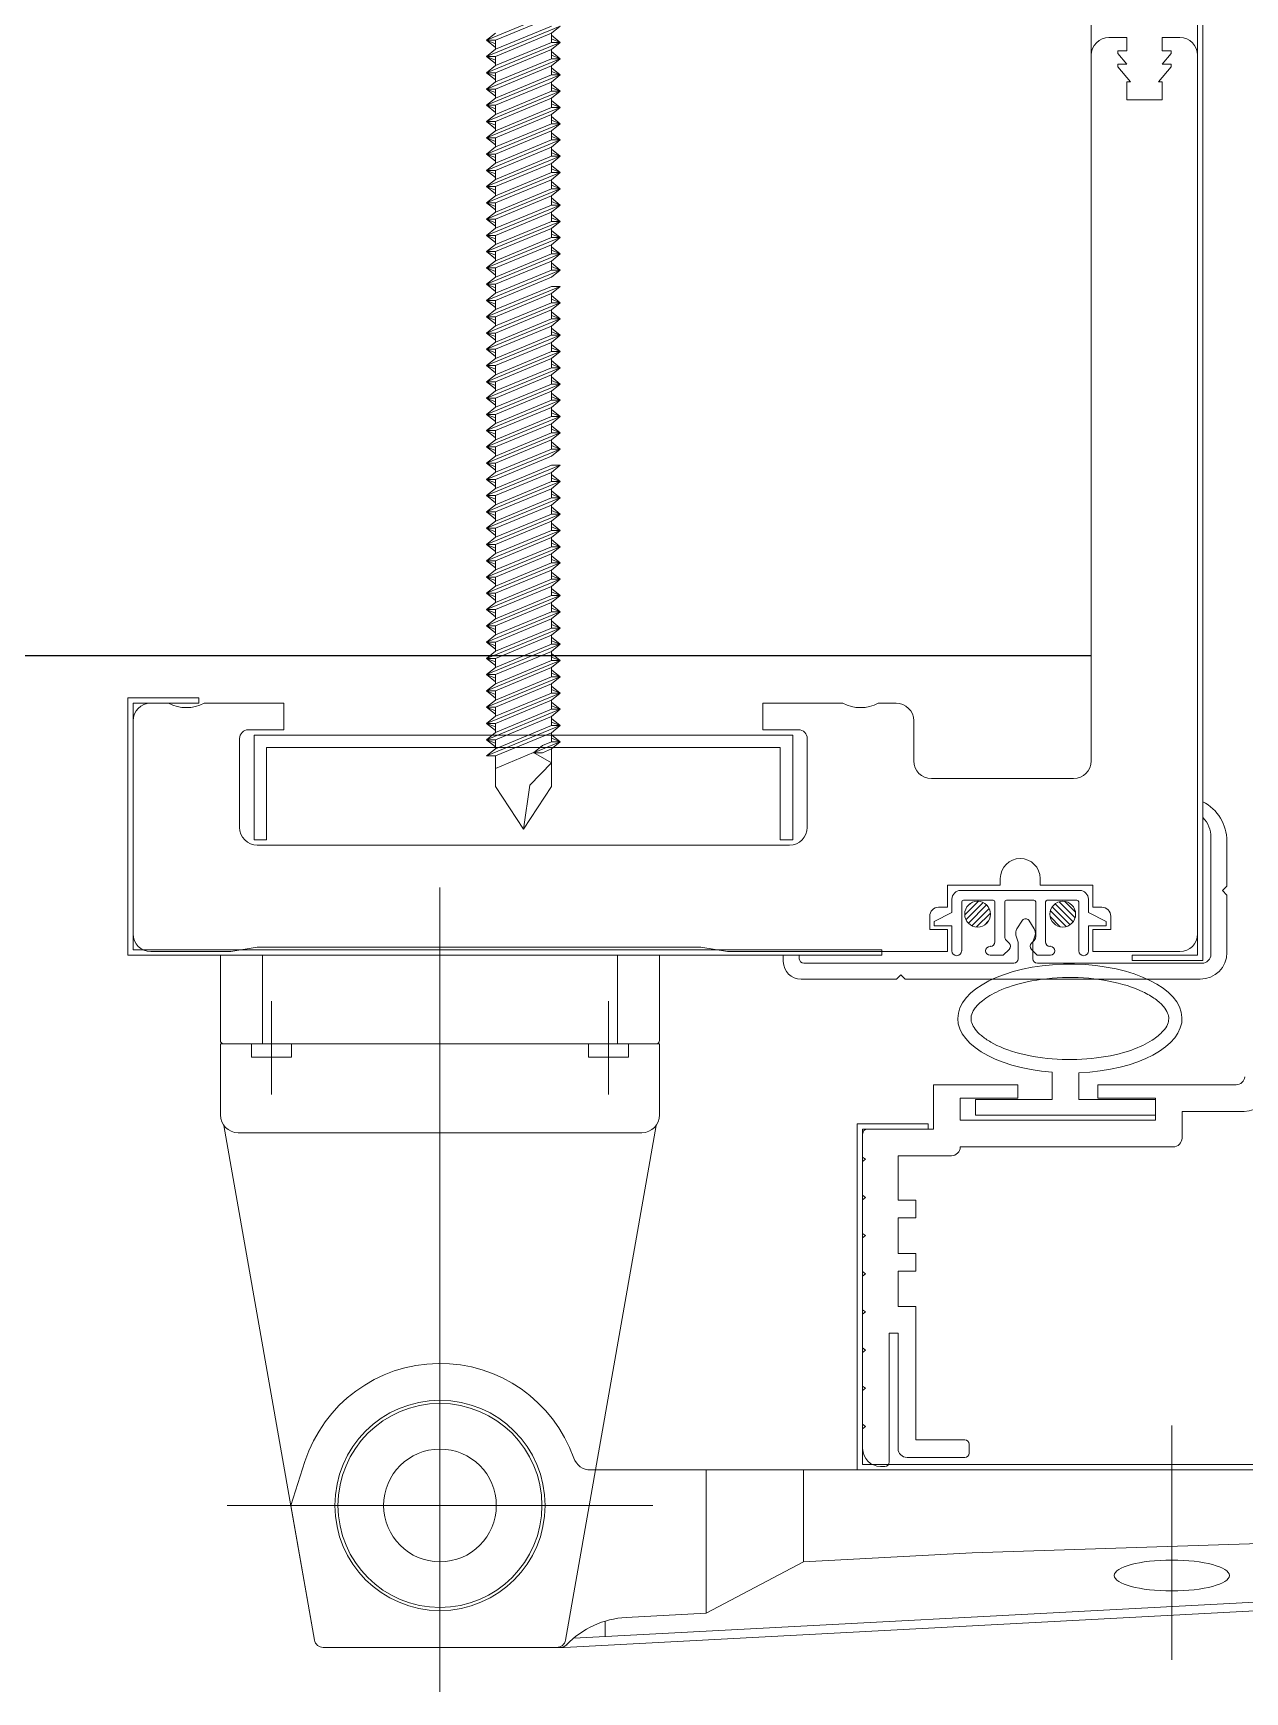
# Model space of a CAD drawing. Header units: millimetres. Extents: x 232323 to 272954, y -5343 to 8721.
# Drawn here: x 245387.6 to 245531, y -4418.1 to -4221.9 of the extents above; entities that cross this region are included whole.
import ezdxf

# ---------------------------------------------------------------- set-up
doc = ezdxf.new("R2010")
doc.units = ezdxf.units.MM
doc.header["$MEASUREMENT"] = 0
doc.layers.get('0').update_dxf_attribs({"linetype": 'CONTINUOUS'})
doc.layers.add('A-XXXX-FIN2', color=6, linetype='CONTINUOUS', lineweight=20)
doc.layers.add('냉동', color=3, linetype='CONTINUOUS')

# ---------------------------------------------------------------- blocks, each defined once
blk = doc.blocks.new('MR033~MR037 방열문 및 기타 도어 상세도$0$A$C649E4CA7')
h = blk.add_hatch()
h.set_pattern_fill('ANSI31', color=1, scale=0.149485, style=0)
h.set_pattern_definition([(45, (-290834.0083, -78700.745), (-0.33560235504, 0.33560235504), [])])
h.paths.add_polyline_path([(-2.58, 0.91, 1), (0.32, 0.91, 1)])
at = {"color": 1}
blk.add_circle((-1.13, 0.91), 1.45, dxfattribs=at)

msp = doc.modelspace()

# ---------------------------------------------------------------- linework, layer by layer
at = {"layer": 'A-XXXX-FIN2'}
for p, q in [((245525.45, -4330.95), (245525.45, -4183.11)), ((245526.08, -4331.58), (245526.08, -4182.48)), ((245512.85, -4195.5), (245512.85, -4295.5)), ((245441.29, -4222.69), (245450.01, -4219.1)), ((245441.29, -4222.69), (245450.01, -4219.1)), ((245441.29, -4224.62), (245450.01, -4221.03)), ((245441.29, -4224.62), (245450.01, -4221.03)), ((245448.96, -4219.95), (245442.34, -4222.69)), ((245442.34, -4223.77), (245448.96, -4221.03)), ((245450.01, -4221.03), (245448.96, -4221.87)), ((245441.29, -4222.69), (245442.34, -4221.85)), ((245442.34, -4222.69), (245441.29, -4222.69)), ((245442.34, -4223.12), (245441.29, -4222.69)), ((245441.29, -4222.69), (245442.34, -4223.54)), ((245442.34, -4223.12), (245441.29, -4222.69)), ((245441.29, -4222.69), (245442.34, -4223.54)), ((245441.29, -4226.54), (245450.01, -4222.95)), ((245441.29, -4226.54), (245450.01, -4222.95)), ((245448.96, -4221.87), (245442.34, -4224.62)), ((245442.34, -4223.77), (245442.34, -4222.69)), ((245442.34, -4225.7), (245448.96, -4222.95)), ((245448.96, -4222.95), (245448.96, -4221.87)), ((245450.01, -4222.95), (245448.96, -4222.11)), ((245448.96, -4222.53), (245450.01, -4222.95)), ((245450.01, -4222.95), (245448.96, -4223.8)), ((245448.96, -4222.95), (245450.01, -4222.95)), ((245517.05, -4222.38), (245514.95, -4222.38)), ((245517.05, -4222.38), (245517.05, -4223.96)), ((245523.35, -4222.38), (245521.25, -4222.38)), ((245521.25, -4222.38), (245521.25, -4223.96)), ((245441.29, -4224.62), (245442.34, -4223.77)), ((245442.34, -4224.62), (245441.29, -4224.62)), ((245442.34, -4225.04), (245441.29, -4224.62)), ((245441.29, -4224.62), (245442.34, -4225.46)), ((245442.34, -4225.04), (245441.29, -4224.62)), ((245441.29, -4224.62), (245442.34, -4225.46)), ((245441.29, -4228.47), (245450.01, -4224.88)), ((245441.29, -4228.47), (245450.01, -4224.88)), ((245448.96, -4223.8), (245442.34, -4226.54)), ((245442.34, -4225.7), (245442.34, -4224.62)), ((245442.34, -4227.62), (245448.96, -4224.88)), ((245448.96, -4224.88), (245448.96, -4223.8)), ((245450.01, -4224.88), (245448.96, -4224.03)), ((245448.96, -4224.46), (245450.01, -4224.88)), ((245450.01, -4224.88), (245448.96, -4225.72)), ((245448.96, -4224.88), (245450.01, -4224.88)), ((245512.85, -4307.96), (245512.85, -4224.48)), ((245516, -4223.96), (245517.05, -4223.96)), ((245516, -4223.96), (245516, -4224.27)), ((245517.05, -4225.53), (245516, -4224.27)), ((245521.25, -4223.96), (245522.3, -4223.96)), ((245521.25, -4225.53), (245522.3, -4224.27)), ((245522.3, -4223.96), (245522.3, -4224.27)), ((245525.45, -4328.43), (245525.45, -4224.48)), ((245441.29, -4226.54), (245442.34, -4225.7)), ((245442.34, -4226.54), (245441.29, -4226.54)), ((245442.34, -4226.96), (245441.29, -4226.54)), ((245441.29, -4226.54), (245442.34, -4227.39)), ((245442.34, -4226.96), (245441.29, -4226.54)), ((245441.29, -4226.54), (245442.34, -4227.39)), ((245441.29, -4230.39), (245450.01, -4226.8)), ((245441.29, -4230.39), (245450.01, -4226.8)), ((245448.96, -4225.72), (245442.34, -4228.47)), ((245442.34, -4227.62), (245442.34, -4226.54)), ((245442.34, -4229.55), (245448.96, -4226.8)), ((245448.96, -4226.8), (245448.96, -4225.72)), ((245450.01, -4226.8), (245448.96, -4225.96)), ((245448.96, -4226.38), (245450.01, -4226.8)), ((245450.01, -4226.8), (245448.96, -4227.65)), ((245448.96, -4226.8), (245450.01, -4226.8)), ((245516, -4225.53), (245517.05, -4225.53)), ((245516, -4225.53), (245516, -4225.85)), ((245517.49, -4227.63), (245516, -4225.85)), ((245520.81, -4227.63), (245522.3, -4225.85)), ((245521.25, -4225.53), (245522.3, -4225.53)), ((245522.3, -4225.53), (245522.3, -4225.85)), ((245441.29, -4228.47), (245442.34, -4227.62)), ((245442.34, -4228.47), (245441.29, -4228.47)), ((245442.34, -4228.89), (245441.29, -4228.47)), ((245441.29, -4228.47), (245442.34, -4229.31)), ((245442.34, -4228.89), (245441.29, -4228.47)), ((245441.29, -4228.47), (245442.34, -4229.31)), ((245441.29, -4232.32), (245450.01, -4228.73)), ((245441.29, -4232.32), (245450.01, -4228.73)), ((245448.96, -4227.65), (245442.34, -4230.39)), ((245442.34, -4229.55), (245442.34, -4228.47)), ((245442.34, -4231.47), (245448.96, -4228.73)), ((245448.96, -4228.73), (245448.96, -4227.65)), ((245450.01, -4228.73), (245448.96, -4227.88)), ((245448.96, -4228.31), (245450.01, -4228.73)), ((245450.01, -4228.73), (245448.96, -4229.57)), ((245448.96, -4228.73), (245450.01, -4228.73)), ((245517.05, -4227.63), (245517.49, -4227.63)), ((245517.05, -4227.63), (245517.05, -4229.73)), ((245520.81, -4227.63), (245521.25, -4227.63)), ((245521.25, -4227.63), (245521.25, -4229.73)), ((245441.29, -4230.39), (245442.34, -4229.55)), ((245442.34, -4230.39), (245441.29, -4230.39)), ((245442.34, -4230.81), (245441.29, -4230.39)), ((245441.29, -4230.39), (245442.34, -4231.24)), ((245442.34, -4230.81), (245441.29, -4230.39)), ((245441.29, -4230.39), (245442.34, -4231.24)), ((245441.29, -4234.24), (245450.01, -4230.65)), ((245441.29, -4234.24), (245450.01, -4230.65)), ((245448.96, -4229.57), (245442.34, -4232.32)), ((245442.34, -4231.47), (245442.34, -4230.39)), ((245442.34, -4233.4), (245448.96, -4230.65)), ((245448.96, -4230.65), (245448.96, -4229.57)), ((245450.01, -4230.65), (245448.96, -4229.81)), ((245448.96, -4230.23), (245450.01, -4230.65)), ((245450.01, -4230.65), (245448.96, -4231.5)), ((245448.96, -4230.65), (245450.01, -4230.65)), ((245517.05, -4229.73), (245521.25, -4229.73)), ((245441.29, -4232.32), (245442.34, -4231.47)), ((245442.34, -4232.32), (245441.29, -4232.32)), ((245442.34, -4232.74), (245441.29, -4232.32)), ((245441.29, -4232.32), (245442.34, -4233.16)), ((245442.34, -4232.74), (245441.29, -4232.32)), ((245441.29, -4232.32), (245442.34, -4233.16)), ((245441.29, -4236.17), (245450.01, -4232.58)), ((245441.29, -4236.17), (245450.01, -4232.58)), ((245448.96, -4231.5), (245442.34, -4234.24)), ((245442.34, -4233.4), (245442.34, -4232.32)), ((245442.34, -4235.32), (245448.96, -4232.58)), ((245448.96, -4232.58), (245448.96, -4231.5)), ((245450.01, -4232.58), (245448.96, -4231.73)), ((245448.96, -4232.16), (245450.01, -4232.58)), ((245450.01, -4232.58), (245448.96, -4233.42)), ((245448.96, -4232.58), (245450.01, -4232.58)), ((245441.29, -4234.24), (245442.34, -4233.4)), ((245442.34, -4234.24), (245441.29, -4234.24)), ((245442.34, -4234.66), (245441.29, -4234.24)), ((245441.29, -4234.24), (245442.34, -4235.09)), ((245442.34, -4234.66), (245441.29, -4234.24)), ((245441.29, -4234.24), (245442.34, -4235.09)), ((245441.29, -4238.09), (245450.01, -4234.5)), ((245441.29, -4238.09), (245450.01, -4234.5)), ((245448.96, -4233.42), (245442.34, -4236.17)), ((245442.34, -4235.32), (245442.34, -4234.24)), ((245442.34, -4237.25), (245448.96, -4234.5)), ((245448.96, -4234.5), (245448.96, -4233.42)), ((245450.01, -4234.5), (245448.96, -4233.66)), ((245448.96, -4234.08), (245450.01, -4234.5)), ((245450.01, -4234.5), (245448.96, -4235.35)), ((245448.96, -4234.5), (245450.01, -4234.5)), ((245441.29, -4236.17), (245442.34, -4235.32)), ((245442.34, -4236.17), (245441.29, -4236.17)), ((245442.34, -4236.59), (245441.29, -4236.17)), ((245441.29, -4236.17), (245442.34, -4237.01)), ((245442.34, -4236.59), (245441.29, -4236.17)), ((245441.29, -4236.17), (245442.34, -4237.01)), ((245441.29, -4240.01), (245450.01, -4236.43)), ((245441.29, -4240.01), (245450.01, -4236.43)), ((245448.96, -4235.35), (245442.34, -4238.09)), ((245442.34, -4237.25), (245442.34, -4236.17)), ((245442.34, -4239.17), (245448.96, -4236.43)), ((245448.96, -4236.43), (245448.96, -4235.35)), ((245450.01, -4236.43), (245448.96, -4235.58)), ((245448.96, -4236), (245450.01, -4236.43)), ((245450.01, -4236.43), (245448.96, -4237.27)), ((245448.96, -4236.43), (245450.01, -4236.43)), ((245441.29, -4238.09), (245442.34, -4237.25)), ((245442.34, -4238.09), (245441.29, -4238.09)), ((245442.34, -4238.51), (245441.29, -4238.09)), ((245441.29, -4238.09), (245442.34, -4238.93)), ((245442.34, -4238.51), (245441.29, -4238.09)), ((245441.29, -4238.09), (245442.34, -4238.93)), ((245441.29, -4241.94), (245450.01, -4238.35)), ((245441.29, -4241.94), (245450.01, -4238.35)), ((245448.96, -4237.27), (245442.34, -4240.01)), ((245442.34, -4239.17), (245442.34, -4238.09)), ((245442.34, -4241.1), (245448.96, -4238.35)), ((245448.96, -4238.35), (245448.96, -4237.27)), ((245450.01, -4238.35), (245448.96, -4237.51)), ((245448.96, -4237.93), (245450.01, -4238.35)), ((245450.01, -4238.35), (245448.96, -4239.2)), ((245448.96, -4238.35), (245450.01, -4238.35)), ((245441.29, -4240.01), (245442.34, -4239.17)), ((245442.34, -4240.01), (245441.29, -4240.01)), ((245442.34, -4240.44), (245441.29, -4240.01)), ((245441.29, -4240.01), (245442.34, -4240.86)), ((245442.34, -4240.44), (245441.29, -4240.01)), ((245441.29, -4240.01), (245442.34, -4240.86)), ((245441.29, -4243.86), (245450.01, -4240.28)), ((245441.29, -4243.86), (245450.01, -4240.28)), ((245448.96, -4239.2), (245442.34, -4241.94)), ((245442.34, -4241.1), (245442.34, -4240.01)), ((245442.34, -4243.02), (245448.96, -4240.28)), ((245448.96, -4240.28), (245448.96, -4239.2)), ((245450.01, -4240.28), (245448.96, -4239.43)), ((245448.96, -4239.85), (245450.01, -4240.28)), ((245450.01, -4240.28), (245448.96, -4241.12)), ((245448.96, -4240.28), (245450.01, -4240.28)), ((245441.29, -4241.94), (245442.34, -4241.1)), ((245442.34, -4241.94), (245441.29, -4241.94)), ((245442.34, -4242.36), (245441.29, -4241.94)), ((245441.29, -4241.94), (245442.34, -4242.78)), ((245442.34, -4242.36), (245441.29, -4241.94)), ((245441.29, -4241.94), (245442.34, -4242.78)), ((245441.29, -4245.79), (245450.01, -4242.2)), ((245441.29, -4245.79), (245450.01, -4242.2)), ((245448.96, -4241.12), (245442.34, -4243.86)), ((245442.34, -4243.02), (245442.34, -4241.94)), ((245442.34, -4244.94), (245448.96, -4242.2)), ((245448.96, -4242.2), (245448.96, -4241.12)), ((245450.01, -4242.2), (245448.96, -4241.36)), ((245448.96, -4241.78), (245450.01, -4242.2)), ((245450.01, -4242.2), (245448.96, -4243.04)), ((245448.96, -4242.2), (245450.01, -4242.2)), ((245441.29, -4243.86), (245442.34, -4243.02)), ((245442.34, -4243.86), (245441.29, -4243.86)), ((245442.34, -4244.29), (245441.29, -4243.86)), ((245441.29, -4243.86), (245442.34, -4244.71)), ((245442.34, -4244.29), (245441.29, -4243.86)), ((245441.29, -4243.86), (245442.34, -4244.71)), ((245441.29, -4247.71), (245450.01, -4244.13)), ((245441.29, -4247.71), (245450.01, -4244.13)), ((245448.96, -4243.04), (245442.34, -4245.79)), ((245442.34, -4244.94), (245442.34, -4243.86)), ((245442.34, -4246.87), (245448.96, -4244.13)), ((245448.96, -4244.13), (245448.96, -4243.04)), ((245450.01, -4244.13), (245448.96, -4243.28)), ((245448.96, -4243.7), (245450.01, -4244.13)), ((245450.01, -4244.13), (245448.96, -4244.97)), ((245448.96, -4244.13), (245450.01, -4244.13)), ((245441.29, -4245.79), (245442.34, -4244.94)), ((245442.34, -4245.79), (245441.29, -4245.79)), ((245442.34, -4246.21), (245441.29, -4245.79)), ((245441.29, -4245.79), (245442.34, -4246.63)), ((245442.34, -4246.21), (245441.29, -4245.79)), ((245441.29, -4245.79), (245442.34, -4246.63)), ((245441.29, -4249.64), (245450.01, -4246.05)), ((245441.29, -4249.64), (245450.01, -4246.05)), ((245448.96, -4244.97), (245442.34, -4247.71)), ((245442.34, -4246.87), (245442.34, -4245.79)), ((245442.34, -4248.79), (245448.96, -4246.05)), ((245448.96, -4246.05), (245448.96, -4244.97)), ((245450.01, -4246.05), (245448.96, -4245.21)), ((245448.96, -4245.63), (245450.01, -4246.05)), ((245450.01, -4246.05), (245448.96, -4246.89)), ((245448.96, -4246.05), (245450.01, -4246.05)), ((245441.29, -4247.71), (245442.34, -4246.87)), ((245442.34, -4247.71), (245441.29, -4247.71)), ((245442.34, -4248.14), (245441.29, -4247.71)), ((245441.29, -4247.71), (245442.34, -4248.56)), ((245442.34, -4248.14), (245441.29, -4247.71)), ((245441.29, -4247.71), (245442.34, -4248.56)), ((245441.29, -4251.56), (245450.01, -4247.97)), ((245441.29, -4251.56), (245450.01, -4247.97)), ((245448.96, -4246.89), (245442.34, -4249.64)), ((245442.34, -4248.79), (245442.34, -4247.71)), ((245442.34, -4250.72), (245448.96, -4247.97)), ((245448.96, -4247.97), (245448.96, -4246.89)), ((245450.01, -4247.97), (245448.96, -4247.13)), ((245448.96, -4247.55), (245450.01, -4247.97)), ((245450.01, -4247.97), (245448.96, -4248.82)), ((245448.96, -4247.97), (245450.01, -4247.97)), ((245441.29, -4249.64), (245442.34, -4248.79)), ((245442.34, -4249.64), (245441.29, -4249.64)), ((245442.34, -4250.06), (245441.29, -4249.64)), ((245441.29, -4249.64), (245442.34, -4250.48)), ((245442.34, -4250.06), (245441.29, -4249.64)), ((245441.29, -4249.64), (245442.34, -4250.48)), ((245441.29, -4253.49), (245450.01, -4249.9)), ((245441.29, -4253.49), (245450.01, -4249.9)), ((245448.96, -4248.82), (245442.34, -4251.56)), ((245442.34, -4250.72), (245442.34, -4249.64)), ((245442.34, -4252.64), (245448.96, -4249.9)), ((245448.96, -4249.9), (245448.96, -4248.82)), ((245450.01, -4249.9), (245448.96, -4249.05)), ((245448.96, -4249.48), (245450.01, -4249.9)), ((245450.01, -4249.9), (245448.96, -4250.74)), ((245448.96, -4249.9), (245450.01, -4249.9)), ((245441.29, -4251.56), (245442.34, -4250.72)), ((245442.34, -4251.56), (245441.29, -4251.56)), ((245442.34, -4251.99), (245441.29, -4251.56)), ((245441.29, -4251.56), (245442.34, -4252.41)), ((245442.34, -4251.99), (245441.29, -4251.56)), ((245441.29, -4251.56), (245442.34, -4252.41)), ((245441.29, -4255.41), (245450.01, -4251.82)), ((245441.29, -4255.41), (245450.01, -4251.82)), ((245448.96, -4250.74), (245442.34, -4253.49)), ((245442.34, -4252.64), (245442.34, -4251.56)), ((245442.34, -4254.57), (245448.96, -4251.82)), ((245450.01, -4251.82), (245448.96, -4252.67)), ((245448.96, -4251.82), (245450.01, -4251.82)), ((245441.29, -4253.49), (245442.34, -4252.64)), ((245442.34, -4253.49), (245441.29, -4253.49)), ((245442.34, -4253.91), (245441.29, -4253.49)), ((245441.29, -4253.49), (245442.34, -4254.33)), ((245442.34, -4253.91), (245441.29, -4253.49)), ((245441.29, -4253.49), (245442.34, -4254.33)), ((245441.29, -4257.34), (245450.01, -4253.75)), ((245441.29, -4257.34), (245450.01, -4253.75)), ((245448.96, -4252.67), (245442.34, -4255.41)), ((245442.34, -4254.57), (245442.34, -4253.49)), ((245442.34, -4256.49), (245448.96, -4253.75)), ((245448.96, -4253.75), (245448.96, -4252.67)), ((245450.01, -4253.75), (245448.96, -4252.9)), ((245448.96, -4253.33), (245450.01, -4253.75)), ((245450.01, -4253.75), (245448.96, -4254.59)), ((245448.96, -4253.75), (245450.01, -4253.75)), ((245441.29, -4255.41), (245442.34, -4254.57)), ((245442.34, -4255.41), (245441.29, -4255.41)), ((245442.34, -4255.83), (245441.29, -4255.41)), ((245441.29, -4255.41), (245442.34, -4256.26)), ((245442.34, -4255.83), (245441.29, -4255.41)), ((245441.29, -4255.41), (245442.34, -4256.26)), ((245441.29, -4259.26), (245450.01, -4255.67)), ((245441.29, -4259.26), (245450.01, -4255.67)), ((245448.96, -4254.59), (245442.34, -4257.34)), ((245442.34, -4256.49), (245442.34, -4255.41)), ((245442.34, -4258.42), (245448.96, -4255.67)), ((245448.96, -4255.67), (245448.96, -4254.59)), ((245450.01, -4255.67), (245448.96, -4254.83)), ((245448.96, -4255.25), (245450.01, -4255.67)), ((245450.01, -4255.67), (245448.96, -4256.52)), ((245448.96, -4255.67), (245450.01, -4255.67)), ((245441.29, -4257.34), (245442.34, -4256.49)), ((245442.34, -4257.34), (245441.29, -4257.34)), ((245442.34, -4257.76), (245441.29, -4257.34)), ((245441.29, -4257.34), (245442.34, -4258.18)), ((245442.34, -4257.76), (245441.29, -4257.34)), ((245441.29, -4257.34), (245442.34, -4258.18)), ((245441.29, -4261.19), (245450.01, -4257.6)), ((245441.29, -4261.19), (245450.01, -4257.6)), ((245441.29, -4259.26), (245442.34, -4258.42)), ((245448.96, -4256.52), (245442.34, -4259.26)), ((245442.34, -4258.42), (245442.34, -4257.34)), ((245442.34, -4260.34), (245448.96, -4257.6)), ((245448.96, -4258.44), (245442.34, -4261.19)), ((245448.96, -4257.6), (245448.96, -4256.52)), ((245450.01, -4257.6), (245448.96, -4256.75)), ((245448.96, -4257.18), (245450.01, -4257.6)), ((245450.01, -4257.6), (245448.96, -4258.44)), ((245448.96, -4257.6), (245450.01, -4257.6)), ((245448.96, -4259.52), (245448.96, -4258.44)), ((245442.34, -4259.26), (245441.29, -4259.26)), ((245442.34, -4259.68), (245441.29, -4259.26)), ((245441.29, -4259.26), (245442.34, -4260.11)), ((245442.34, -4259.68), (245441.29, -4259.26)), ((245441.29, -4259.26), (245442.34, -4260.11)), ((245441.29, -4263.11), (245450.01, -4259.52)), ((245441.29, -4263.11), (245450.01, -4259.52)), ((245441.29, -4261.19), (245442.34, -4260.34)), ((245442.34, -4260.34), (245442.34, -4259.26)), ((245442.34, -4262.27), (245448.96, -4259.52)), ((245448.96, -4260.37), (245442.34, -4263.11)), ((245450.01, -4259.52), (245448.96, -4258.68)), ((245448.96, -4259.1), (245450.01, -4259.52)), ((245450.01, -4259.52), (245448.96, -4260.37)), ((245448.96, -4259.52), (245450.01, -4259.52)), ((245448.96, -4261.45), (245448.96, -4260.37)), ((245442.34, -4261.19), (245441.29, -4261.19)), ((245442.34, -4261.61), (245441.29, -4261.19)), ((245441.29, -4261.19), (245442.34, -4262.03)), ((245442.34, -4261.61), (245441.29, -4261.19)), ((245441.29, -4261.19), (245442.34, -4262.03)), ((245441.29, -4265.04), (245450.01, -4261.45)), ((245441.29, -4265.04), (245450.01, -4261.45)), ((245441.29, -4263.11), (245442.34, -4262.27)), ((245442.34, -4262.27), (245442.34, -4261.19)), ((245442.34, -4264.19), (245448.96, -4261.45)), ((245448.96, -4262.29), (245442.34, -4265.04)), ((245450.01, -4261.45), (245448.96, -4260.6)), ((245448.96, -4261.02), (245450.01, -4261.45)), ((245450.01, -4261.45), (245448.96, -4262.29)), ((245448.96, -4261.45), (245450.01, -4261.45)), ((245448.96, -4263.37), (245448.96, -4262.29)), ((245442.34, -4263.11), (245441.29, -4263.11)), ((245442.34, -4263.53), (245441.29, -4263.11)), ((245441.29, -4263.11), (245442.34, -4263.96)), ((245442.34, -4263.53), (245441.29, -4263.11)), ((245441.29, -4263.11), (245442.34, -4263.96)), ((245441.29, -4266.96), (245450.01, -4263.37)), ((245441.29, -4266.96), (245450.01, -4263.37)), ((245441.29, -4265.04), (245442.34, -4264.19)), ((245442.34, -4264.19), (245442.34, -4263.11)), ((245442.34, -4266.12), (245448.96, -4263.37)), ((245448.96, -4264.22), (245442.34, -4266.96)), ((245450.01, -4263.37), (245448.96, -4262.53)), ((245448.96, -4262.95), (245450.01, -4263.37)), ((245450.01, -4263.37), (245448.96, -4264.22)), ((245448.96, -4263.37), (245450.01, -4263.37)), ((245448.96, -4265.3), (245448.96, -4264.22)), ((245442.34, -4265.04), (245441.29, -4265.04)), ((245442.34, -4265.46), (245441.29, -4265.04)), ((245441.29, -4265.04), (245442.34, -4265.88)), ((245442.34, -4265.46), (245441.29, -4265.04)), ((245441.29, -4265.04), (245442.34, -4265.88)), ((245441.29, -4268.88), (245450.01, -4265.3)), ((245441.29, -4268.88), (245450.01, -4265.3)), ((245441.29, -4266.96), (245442.34, -4266.12)), ((245442.34, -4266.12), (245442.34, -4265.04)), ((245442.34, -4268.04), (245448.96, -4265.3)), ((245448.96, -4266.14), (245442.34, -4268.88)), ((245450.01, -4265.3), (245448.96, -4264.45)), ((245448.96, -4264.87), (245450.01, -4265.3)), ((245450.01, -4265.3), (245448.96, -4266.14)), ((245448.96, -4265.3), (245450.01, -4265.3)), ((245448.96, -4267.22), (245448.96, -4266.14)), ((245442.34, -4266.96), (245441.29, -4266.96)), ((245442.34, -4267.38), (245441.29, -4266.96)), ((245441.29, -4266.96), (245442.34, -4267.8)), ((245442.34, -4267.38), (245441.29, -4266.96)), ((245441.29, -4266.96), (245442.34, -4267.8)), ((245441.29, -4270.81), (245450.01, -4267.22)), ((245441.29, -4270.81), (245450.01, -4267.22)), ((245441.29, -4268.88), (245442.34, -4268.04)), ((245442.34, -4268.04), (245442.34, -4266.96)), ((245442.34, -4269.97), (245448.96, -4267.22)), ((245448.96, -4268.07), (245442.34, -4270.81)), ((245450.01, -4267.22), (245448.96, -4266.38)), ((245448.96, -4266.8), (245450.01, -4267.22)), ((245450.01, -4267.22), (245448.96, -4268.07)), ((245448.96, -4267.22), (245450.01, -4267.22)), ((245448.96, -4269.15), (245448.96, -4268.07)), ((245442.34, -4268.88), (245441.29, -4268.88)), ((245442.34, -4269.31), (245441.29, -4268.88)), ((245441.29, -4268.88), (245442.34, -4269.73)), ((245442.34, -4269.31), (245441.29, -4268.88)), ((245441.29, -4268.88), (245442.34, -4269.73)), ((245441.29, -4272.73), (245450.01, -4269.15)), ((245441.29, -4272.73), (245450.01, -4269.15)), ((245441.29, -4270.81), (245442.34, -4269.97)), ((245442.34, -4269.97), (245442.34, -4268.88)), ((245442.34, -4271.89), (245448.96, -4269.15)), ((245448.96, -4269.99), (245442.34, -4272.73)), ((245450.01, -4269.15), (245448.96, -4268.3)), ((245448.96, -4268.72), (245450.01, -4269.15)), ((245450.01, -4269.15), (245448.96, -4269.99)), ((245448.96, -4269.15), (245450.01, -4269.15)), ((245448.96, -4271.07), (245448.96, -4269.99)), ((245442.34, -4270.81), (245441.29, -4270.81)), ((245442.34, -4271.23), (245441.29, -4270.81)), ((245441.29, -4270.81), (245442.34, -4271.65)), ((245442.34, -4271.23), (245441.29, -4270.81)), ((245441.29, -4270.81), (245442.34, -4271.65)), ((245441.29, -4274.66), (245450.01, -4271.07)), ((245441.29, -4274.66), (245450.01, -4271.07)), ((245441.29, -4272.73), (245442.34, -4271.89)), ((245442.34, -4271.89), (245442.34, -4270.81)), ((245442.34, -4273.81), (245448.96, -4271.07)), ((245448.96, -4271.91), (245442.34, -4274.66)), ((245450.01, -4271.07), (245448.96, -4270.23)), ((245448.96, -4270.65), (245450.01, -4271.07)), ((245450.01, -4271.07), (245448.96, -4271.91)), ((245448.96, -4271.07), (245450.01, -4271.07)), ((245442.34, -4272.73), (245441.29, -4272.73)), ((245442.34, -4273.16), (245441.29, -4272.73)), ((245441.29, -4272.73), (245442.34, -4273.58)), ((245442.34, -4273.16), (245441.29, -4272.73)), ((245441.29, -4272.73), (245442.34, -4273.58)), ((245441.29, -4276.58), (245450.01, -4272.99)), ((245441.29, -4276.58), (245450.01, -4272.99)), ((245441.29, -4274.66), (245442.34, -4273.81)), ((245442.34, -4273.81), (245442.34, -4272.73)), ((245442.34, -4275.74), (245448.96, -4272.99)), ((245448.96, -4273.84), (245442.34, -4276.58)), ((245450.01, -4272.99), (245448.96, -4273.84)), ((245448.96, -4272.99), (245450.01, -4272.99)), ((245448.96, -4274.92), (245448.96, -4273.84)), ((245450.01, -4274.92), (245448.96, -4274.08)), ((245442.34, -4274.66), (245441.29, -4274.66)), ((245442.34, -4275.08), (245441.29, -4274.66)), ((245441.29, -4274.66), (245442.34, -4275.5)), ((245442.34, -4275.08), (245441.29, -4274.66)), ((245441.29, -4274.66), (245442.34, -4275.5)), ((245441.29, -4278.51), (245450.01, -4274.92)), ((245441.29, -4278.51), (245450.01, -4274.92)), ((245441.29, -4276.58), (245442.34, -4275.74)), ((245442.34, -4275.74), (245442.34, -4274.66)), ((245442.34, -4277.66), (245448.96, -4274.92)), ((245448.96, -4275.76), (245442.34, -4278.51)), ((245448.96, -4274.5), (245450.01, -4274.92)), ((245450.01, -4274.92), (245448.96, -4275.76)), ((245448.96, -4274.92), (245450.01, -4274.92)), ((245448.96, -4276.84), (245448.96, -4275.76)), ((245450.01, -4276.84), (245448.96, -4276)), ((245442.34, -4276.58), (245441.29, -4276.58)), ((245442.34, -4277.01), (245441.29, -4276.58)), ((245441.29, -4276.58), (245442.34, -4277.43)), ((245442.34, -4277.01), (245441.29, -4276.58)), ((245441.29, -4276.58), (245442.34, -4277.43)), ((245441.29, -4280.43), (245450.01, -4276.84)), ((245441.29, -4280.43), (245450.01, -4276.84)), ((245441.29, -4278.51), (245442.34, -4277.66)), ((245442.34, -4277.66), (245442.34, -4276.58)), ((245442.34, -4279.59), (245448.96, -4276.84)), ((245448.96, -4277.69), (245442.34, -4280.43)), ((245448.96, -4276.42), (245450.01, -4276.84)), ((245450.01, -4276.84), (245448.96, -4277.69)), ((245448.96, -4276.84), (245450.01, -4276.84)), ((245448.96, -4278.77), (245448.96, -4277.69)), ((245450.01, -4278.77), (245448.96, -4277.92)), ((245442.34, -4278.51), (245441.29, -4278.51)), ((245442.34, -4278.93), (245441.29, -4278.51)), ((245441.29, -4278.51), (245442.34, -4279.35)), ((245442.34, -4278.93), (245441.29, -4278.51)), ((245441.29, -4278.51), (245442.34, -4279.35)), ((245441.29, -4282.36), (245450.01, -4278.77)), ((245441.29, -4282.36), (245450.01, -4278.77)), ((245441.29, -4280.43), (245442.34, -4279.59)), ((245442.34, -4279.59), (245442.34, -4278.51)), ((245442.34, -4281.51), (245448.96, -4278.77)), ((245448.96, -4279.61), (245442.34, -4282.36)), ((245448.96, -4278.35), (245450.01, -4278.77)), ((245450.01, -4278.77), (245448.96, -4279.61)), ((245448.96, -4278.77), (245450.01, -4278.77)), ((245448.96, -4280.69), (245448.96, -4279.61)), ((245450.01, -4280.69), (245448.96, -4279.85)), ((245442.34, -4280.43), (245441.29, -4280.43)), ((245442.34, -4280.85), (245441.29, -4280.43)), ((245441.29, -4280.43), (245442.34, -4281.28)), ((245442.34, -4280.85), (245441.29, -4280.43)), ((245441.29, -4280.43), (245442.34, -4281.28)), ((245441.29, -4284.28), (245450.01, -4280.69)), ((245441.29, -4284.28), (245450.01, -4280.69)), ((245441.29, -4282.36), (245442.34, -4281.51)), ((245442.34, -4281.51), (245442.34, -4280.43)), ((245442.34, -4283.44), (245448.96, -4280.69)), ((245448.96, -4281.54), (245442.34, -4284.28)), ((245448.96, -4280.27), (245450.01, -4280.69)), ((245450.01, -4280.69), (245448.96, -4281.54)), ((245448.96, -4280.69), (245450.01, -4280.69)), ((245448.96, -4282.62), (245448.96, -4281.54)), ((245450.01, -4282.62), (245448.96, -4281.77)), ((245442.34, -4282.36), (245441.29, -4282.36)), ((245442.34, -4282.78), (245441.29, -4282.36)), ((245441.29, -4282.36), (245442.34, -4283.2)), ((245442.34, -4282.78), (245441.29, -4282.36)), ((245441.29, -4282.36), (245442.34, -4283.2)), ((245441.29, -4286.21), (245450.01, -4282.62)), ((245441.29, -4286.21), (245450.01, -4282.62)), ((245441.29, -4284.28), (245442.34, -4283.44)), ((245442.34, -4283.44), (245442.34, -4282.36)), ((245442.34, -4285.36), (245448.96, -4282.62)), ((245448.96, -4283.46), (245442.34, -4286.21)), ((245448.96, -4282.2), (245450.01, -4282.62)), ((245450.01, -4282.62), (245448.96, -4283.46)), ((245448.96, -4282.62), (245450.01, -4282.62)), ((245448.96, -4284.54), (245448.96, -4283.46)), ((245450.01, -4284.54), (245448.96, -4283.7)), ((245442.34, -4284.28), (245441.29, -4284.28)), ((245442.34, -4284.7), (245441.29, -4284.28)), ((245441.29, -4284.28), (245442.34, -4285.13)), ((245442.34, -4284.7), (245441.29, -4284.28)), ((245441.29, -4284.28), (245442.34, -4285.13)), ((245441.29, -4288.13), (245450.01, -4284.54)), ((245441.29, -4288.13), (245450.01, -4284.54)), ((245441.29, -4286.21), (245442.34, -4285.36)), ((245442.34, -4285.36), (245442.34, -4284.28)), ((245442.34, -4287.29), (245448.96, -4284.54)), ((245448.96, -4285.39), (245442.34, -4288.13)), ((245448.96, -4284.12), (245450.01, -4284.54)), ((245450.01, -4284.54), (245448.96, -4285.39)), ((245448.96, -4284.54), (245450.01, -4284.54)), ((245448.96, -4286.47), (245448.96, -4285.39)), ((245450.01, -4286.47), (245448.96, -4285.62)), ((245442.34, -4286.21), (245441.29, -4286.21)), ((245442.34, -4286.63), (245441.29, -4286.21)), ((245441.29, -4286.21), (245442.34, -4287.05)), ((245442.34, -4286.63), (245441.29, -4286.21)), ((245441.29, -4286.21), (245442.34, -4287.05)), ((245441.29, -4290.06), (245450.01, -4286.47)), ((245441.29, -4290.06), (245450.01, -4286.47)), ((245441.29, -4288.13), (245442.34, -4287.29)), ((245442.34, -4287.29), (245442.34, -4286.21)), ((245442.34, -4289.21), (245448.96, -4286.47)), ((245448.96, -4287.31), (245442.34, -4290.06)), ((245448.96, -4286.05), (245450.01, -4286.47)), ((245450.01, -4286.47), (245448.96, -4287.31)), ((245448.96, -4286.47), (245450.01, -4286.47)), ((245448.96, -4288.39), (245448.96, -4287.31)), ((245450.01, -4288.39), (245448.96, -4287.55)), ((245442.34, -4288.13), (245441.29, -4288.13)), ((245442.34, -4288.55), (245441.29, -4288.13)), ((245441.29, -4288.13), (245442.34, -4288.98)), ((245442.34, -4288.55), (245441.29, -4288.13)), ((245441.29, -4288.13), (245442.34, -4288.98)), ((245441.29, -4291.98), (245450.01, -4288.39)), ((245441.29, -4291.98), (245450.01, -4288.39)), ((245441.29, -4290.06), (245442.34, -4289.21)), ((245442.34, -4289.21), (245442.34, -4288.13)), ((245442.34, -4291.14), (245448.96, -4288.39)), ((245448.96, -4289.24), (245442.34, -4291.98)), ((245448.96, -4287.97), (245450.01, -4288.39)), ((245450.01, -4288.39), (245448.96, -4289.24)), ((245448.96, -4288.39), (245450.01, -4288.39)), ((245448.96, -4290.32), (245448.96, -4289.24)), ((245450.01, -4290.32), (245448.96, -4289.47)), ((245442.34, -4290.06), (245441.29, -4290.06)), ((245442.34, -4290.48), (245441.29, -4290.06)), ((245441.29, -4290.06), (245442.34, -4290.9)), ((245442.34, -4290.48), (245441.29, -4290.06)), ((245441.29, -4290.06), (245442.34, -4290.9)), ((245441.29, -4293.91), (245450.01, -4290.32)), ((245441.29, -4293.91), (245450.01, -4290.32)), ((245441.29, -4291.98), (245442.34, -4291.14)), ((245442.34, -4291.14), (245442.34, -4290.06)), ((245442.34, -4293.06), (245448.96, -4290.32)), ((245448.96, -4291.16), (245442.34, -4293.91)), ((245448.96, -4289.89), (245450.01, -4290.32)), ((245450.01, -4290.32), (245448.96, -4291.16)), ((245448.96, -4290.32), (245450.01, -4290.32)), ((245448.96, -4292.24), (245448.96, -4291.16)), ((245450.01, -4292.24), (245448.96, -4291.4)), ((245442.34, -4291.98), (245441.29, -4291.98)), ((245442.34, -4292.4), (245441.29, -4291.98)), ((245441.29, -4291.98), (245442.34, -4292.82)), ((245442.34, -4292.4), (245441.29, -4291.98)), ((245441.29, -4291.98), (245442.34, -4292.82)), ((245441.29, -4295.83), (245450.01, -4292.24)), ((245441.29, -4295.83), (245450.01, -4292.24)), ((245441.29, -4293.91), (245442.34, -4293.06)), ((245442.34, -4293.06), (245442.34, -4291.98)), ((245442.34, -4294.99), (245448.96, -4292.24)), ((245448.96, -4293.09), (245442.34, -4295.83)), ((245448.96, -4291.82), (245450.01, -4292.24)), ((245450.01, -4292.24), (245448.96, -4293.09)), ((245448.96, -4292.24), (245450.01, -4292.24)), ((245448.96, -4294.17), (245448.96, -4293.09)), ((245450.01, -4294.17), (245448.96, -4293.32)), ((245448.96, -4293.74), (245450.01, -4294.17)), ((245442.34, -4293.91), (245441.29, -4293.91)), ((245442.34, -4294.33), (245441.29, -4293.91)), ((245441.29, -4293.91), (245442.34, -4294.75)), ((245442.34, -4294.33), (245441.29, -4293.91)), ((245441.29, -4293.91), (245442.34, -4294.75)), ((245441.29, -4297.75), (245450.01, -4294.17)), ((245441.29, -4297.75), (245450.01, -4294.17)), ((245441.29, -4295.83), (245442.34, -4294.99)), ((245442.34, -4294.99), (245442.34, -4293.91)), ((245442.34, -4296.91), (245448.96, -4294.17)), ((245448.96, -4295.01), (245442.34, -4297.75)), ((245450.01, -4294.17), (245448.96, -4295.01)), ((245448.96, -4294.17), (245450.01, -4294.17)), ((245448.96, -4296.09), (245448.96, -4295.01)), ((245450.01, -4296.09), (245448.96, -4295.25)), ((245448.96, -4295.67), (245450.01, -4296.09)), ((245442.34, -4295.83), (245441.29, -4295.83)), ((245442.34, -4296.25), (245441.29, -4295.83)), ((245441.29, -4295.83), (245442.34, -4296.67)), ((245442.34, -4296.25), (245441.29, -4295.83)), ((245441.29, -4295.83), (245442.34, -4296.67)), ((245441.29, -4299.68), (245450.01, -4296.09)), ((245441.29, -4299.68), (245450.01, -4296.09)), ((245441.29, -4297.75), (245442.34, -4296.91)), ((245442.34, -4296.91), (245442.34, -4295.83)), ((245442.34, -4298.83), (245448.96, -4296.09)), ((245448.96, -4296.93), (245442.34, -4299.68)), ((245450.01, -4296.09), (245448.96, -4296.93)), ((245448.96, -4296.09), (245450.01, -4296.09)), ((245448.96, -4298.02), (245448.96, -4296.93)), ((245450.01, -4298.02), (245448.96, -4297.17)), ((245448.96, -4297.59), (245450.01, -4298.02)), ((245442.34, -4297.75), (245441.29, -4297.75)), ((245442.34, -4298.18), (245441.29, -4297.75)), ((245441.29, -4297.75), (245442.34, -4298.6)), ((245442.34, -4298.18), (245441.29, -4297.75)), ((245441.29, -4297.75), (245442.34, -4298.6)), ((245441.29, -4301.6), (245450.01, -4298.02)), ((245441.29, -4301.6), (245450.01, -4298.02)), ((245441.29, -4299.68), (245442.34, -4298.83)), ((245442.34, -4298.83), (245442.34, -4297.75)), ((245442.34, -4300.76), (245448.96, -4298.02)), ((245448.96, -4298.86), (245442.34, -4301.6)), ((245450.01, -4298.02), (245448.96, -4298.86)), ((245448.96, -4298.02), (245450.01, -4298.02)), ((245448.96, -4299.94), (245448.96, -4298.86)), ((245450.01, -4299.94), (245448.96, -4299.1)), ((245448.96, -4299.52), (245450.01, -4299.94)), ((245407.22, -4300.5), (245398.82, -4300.5)), ((245398.82, -4330.95), (245398.82, -4300.5)), ((245407.22, -4301.13), (245399.45, -4301.13)), ((245399.45, -4330.32), (245399.45, -4301.13)), ((245401.55, -4301.13), (245403.65, -4301.13)), ((245407.22, -4300.5), (245407.22, -4301.13)), ((245407.85, -4301.13), (245417.3, -4301.13)), ((245417.3, -4304.28), (245417.3, -4301.13)), ((245442.34, -4299.68), (245441.29, -4299.68)), ((245442.34, -4300.1), (245441.29, -4299.68)), ((245441.29, -4299.68), (245442.34, -4300.52)), ((245442.34, -4300.1), (245441.29, -4299.68)), ((245441.29, -4299.68), (245442.34, -4300.52)), ((245441.29, -4303.53), (245450.01, -4299.94)), ((245441.29, -4303.53), (245450.01, -4299.94)), ((245441.29, -4301.6), (245442.34, -4300.76)), ((245442.34, -4301.6), (245441.29, -4301.6)), ((245442.34, -4302.03), (245441.29, -4301.6)), ((245441.29, -4301.6), (245442.34, -4302.45)), ((245442.34, -4302.03), (245441.29, -4301.6)), ((245441.29, -4301.6), (245442.34, -4302.45)), ((245442.34, -4300.76), (245442.34, -4299.68)), ((245442.34, -4302.68), (245448.96, -4299.94)), ((245448.96, -4300.78), (245442.34, -4303.53)), ((245442.34, -4302.68), (245442.34, -4301.6)), ((245450.01, -4299.94), (245448.96, -4300.78)), ((245448.96, -4299.94), (245450.01, -4299.94)), ((245448.96, -4301.86), (245448.96, -4300.78)), ((245450.01, -4301.86), (245448.96, -4301.02)), ((245448.96, -4301.44), (245450.01, -4301.86)), ((245474, -4304.28), (245474, -4301.13)), ((245474, -4301.13), (245483.45, -4301.13)), ((245487.65, -4301.13), (245489.75, -4301.13)), ((245399.45, -4328.43), (245399.45, -4303.23)), ((245441.29, -4305.45), (245450.01, -4301.86)), ((245441.29, -4305.45), (245450.01, -4301.86)), ((245441.29, -4303.53), (245442.34, -4302.68)), ((245442.34, -4303.53), (245441.29, -4303.53)), ((245442.34, -4303.95), (245441.29, -4303.53)), ((245441.29, -4303.53), (245442.34, -4304.37)), ((245442.34, -4303.95), (245441.29, -4303.53)), ((245441.29, -4303.53), (245442.34, -4304.37)), ((245442.34, -4304.61), (245448.96, -4301.86)), ((245448.96, -4302.71), (245442.34, -4305.45)), ((245442.34, -4304.61), (245442.34, -4303.53)), ((245450.01, -4301.86), (245448.96, -4302.71)), ((245448.96, -4301.86), (245450.01, -4301.86)), ((245448.96, -4303.79), (245448.96, -4302.71)), ((245450.01, -4303.79), (245448.96, -4302.94)), ((245448.96, -4303.36), (245450.01, -4303.79)), ((245491.85, -4307.96), (245491.85, -4303.23)), ((245412.05, -4315.83), (245412.05, -4305.33)), ((245413.1, -4304.28), (245417.3, -4304.28)), ((245413.78, -4317.31), (245413.78, -4304.92)), ((245413.78, -4304.92), (245477.52, -4304.92)), ((245441.29, -4307.38), (245450.01, -4303.79)), ((245441.29, -4307.38), (245450.01, -4303.79)), ((245441.29, -4305.45), (245442.34, -4304.61)), ((245442.34, -4305.45), (245441.29, -4305.45)), ((245442.34, -4305.87), (245441.29, -4305.45)), ((245441.29, -4305.45), (245442.34, -4306.29)), ((245442.34, -4305.87), (245441.29, -4305.45)), ((245441.29, -4305.45), (245442.34, -4306.29)), ((245442.34, -4306.53), (245448.96, -4303.79)), ((245448.96, -4304.63), (245442.34, -4307.38)), ((245442.34, -4306.53), (245442.34, -4305.45)), ((245450.01, -4303.79), (245448.96, -4304.63)), ((245448.96, -4303.79), (245450.01, -4303.79)), ((245448.96, -4305.71), (245448.96, -4304.63)), ((245450.01, -4305.71), (245448.96, -4304.86)), ((245448.96, -4305.29), (245450.01, -4305.71)), ((245478.2, -4304.28), (245474, -4304.28)), ((245477.52, -4304.92), (245477.52, -4317.31)), ((245479.25, -4315.83), (245479.25, -4305.33)), ((245415.25, -4317.31), (245415.25, -4306.39)), ((245415.25, -4306.39), (245476.05, -4306.39)), ((245441.29, -4307.38), (245442.34, -4306.53)), ((245442.34, -4307.38), (245441.29, -4307.38)), ((245442.34, -4308.86), (245446.84, -4306.97)), ((245442.34, -4311), (245442.34, -4307.36)), ((245446.84, -4306.97), (245448.96, -4308.2)), ((245446.85, -4306.99), (245450.01, -4305.69)), ((245446.85, -4306.99), (245450.01, -4305.69)), ((245446.85, -4306.99), (245447.9, -4306.15)), ((245447.9, -4306.99), (245446.85, -4306.99)), ((245447.9, -4306.15), (245448.96, -4305.69)), ((245448.96, -4306.54), (245447.9, -4306.99)), ((245450.01, -4305.69), (245448.96, -4306.54)), ((245448.96, -4305.69), (245450.01, -4305.69)), ((245448.96, -4311), (245448.96, -4306.54)), ((245476.05, -4306.39), (245476.05, -4317.31)), ((245448.96, -4308.2), (245446.42, -4310.82)), ((245445.65, -4316.04), (245442.34, -4311)), ((245446.42, -4310.82), (245445.65, -4316.04)), ((245448.96, -4311), (245445.65, -4316.04)), ((245493.95, -4310.06), (245510.75, -4310.06)), ((245526.08, -4314.68), (245526.08, -4312.79)), ((245413.78, -4317.31), (245415.25, -4317.31)), ((245476.05, -4317.31), (245477.52, -4317.31)), ((245527.02, -4330.85), (245527.02, -4317.01)), ((245414.15, -4317.93), (245477.15, -4317.93)), ((245528.91, -4317.45), (245528.91, -4322.78)), ((245435.77, -4322.95), (245435.77, -4350.15)), ((245495.84, -4325.28), (245495.84, -4322.66)), ((245502.09, -4322.66), (245495.84, -4322.66)), ((245502.09, -4322.66), (245502.09, -4321.87)), ((245506.81, -4322.66), (245506.81, -4321.87)), ((245506.81, -4322.66), (245513.06, -4322.66)), ((245513.06, -4325.28), (245513.06, -4322.66)), ((245528.91, -4322.78), (245528.39, -4323.31)), ((245496.36, -4324.34), (245496.36, -4325.91)), ((245511.48, -4323.29), (245497.41, -4323.29)), ((245497.52, -4324.65), (245497.52, -4330.43)), ((245501.25, -4324.44), (245497.73, -4324.44)), ((245501.46, -4324.65), (245501.46, -4329.38)), ((245502.61, -4328.79), (245502.61, -4324.65)), ((245506.08, -4324.44), (245502.82, -4324.44)), ((245506.29, -4324.65), (245506.29, -4328.79)), ((245507.44, -4324.65), (245507.44, -4329.38)), ((245511.17, -4324.44), (245507.65, -4324.44)), ((245511.38, -4324.65), (245511.38, -4330.43)), ((245512.53, -4324.34), (245512.53, -4325.91)), ((245528.39, -4323.31), (245528.91, -4323.83)), ((245528.91, -4323.83), (245528.91, -4330.64)), ((245493.74, -4327.91), (245493.74, -4326.33)), ((245494.26, -4326.95), (245496.36, -4325.91)), ((245494.26, -4326.95), (245494.26, -4327.49)), ((245495.84, -4325.28), (245494.79, -4325.28)), ((245504.05, -4327.85), (245504.71, -4326.8)), ((245505.45, -4326.8), (245506.11, -4327.85)), ((245514.63, -4326.95), (245512.53, -4325.91)), ((245513.06, -4325.28), (245514.11, -4325.28)), ((245514.63, -4326.95), (245514.63, -4327.49)), ((245515.16, -4327.91), (245515.16, -4326.33)), ((245495.84, -4327.91), (245493.74, -4327.91)), ((245496.36, -4327.49), (245494.26, -4327.49)), ((245495.84, -4330.53), (245495.84, -4327.91)), ((245496.36, -4327.49), (245496.36, -4330.43)), ((245504.21, -4329.4), (245503.94, -4328.59)), ((245506.22, -4328.59), (245505.95, -4329.4)), ((245512.53, -4327.49), (245512.53, -4330.43)), ((245512.53, -4327.49), (245514.63, -4327.49)), ((245513.06, -4330.53), (245513.06, -4327.91)), ((245513.06, -4327.91), (245515.16, -4327.91)), ((245488.07, -4330.95), (245398.82, -4330.95)), ((245488.07, -4330.32), (245399.45, -4330.32)), ((245411, -4330.53), (245401.55, -4330.53)), ((245461.76, -4330.95), (245409.78, -4330.95)), ((245409.78, -4330.95), (245409.78, -4341.03)), ((245411, -4330.53), (245414.15, -4330.01)), ((245466.65, -4330.01), (245414.15, -4330.01)), ((245414.77, -4341.45), (245414.77, -4330.95)), ((245456.77, -4341.45), (245456.77, -4330.95)), ((245461.76, -4341.03), (245461.76, -4330.95)), ((245469.8, -4330.53), (245466.65, -4330.01)), ((245495.84, -4330.53), (245469.8, -4330.53)), ((245476.41, -4331.69), (245476.41, -4330.95)), ((245476.41, -4330.95), (245478.3, -4330.95)), ((245478.3, -4330.95), (245478.3, -4331.37)), ((245488.07, -4330.32), (245488.07, -4330.95)), ((245500.93, -4329.9), (245500.88, -4329.9)), ((245502.45, -4330.95), (245500.88, -4330.95)), ((245503.13, -4330.27), (245502.45, -4330.95)), ((245503.13, -4329.53), (245502.77, -4329.16)), ((245504.21, -4331.37), (245504.21, -4329.4)), ((245505.77, -4329.53), (245506.13, -4329.16)), ((245505.77, -4330.27), (245506.44, -4330.95)), ((245505.95, -4329.4), (245505.95, -4331.37)), ((245508.02, -4330.95), (245506.44, -4330.95)), ((245508.02, -4329.9), (245507.97, -4329.9)), ((245523.35, -4330.53), (245513.06, -4330.53)), ((245525.45, -4330.95), (245517.68, -4330.95)), ((245517.68, -4331.58), (245517.68, -4330.95)), ((245478.83, -4331.9), (245503.68, -4331.9)), ((245506.48, -4331.9), (245525.97, -4331.9)), ((245526.08, -4331.58), (245517.68, -4331.58)), ((245481.08, -4333.79), (245478.51, -4333.79)), ((245489.79, -4333.79), (245481.08, -4333.79)), ((245490.31, -4333.26), (245489.79, -4333.79)), ((245490.84, -4333.79), (245490.31, -4333.26)), ((245525.76, -4333.79), (245490.84, -4333.79)), ((245415.82, -4336.39), (245415.82, -4347.42)), ((245435.77, -4418.1), (245435.77, -4336.2)), ((245455.72, -4336.39), (245455.72, -4347.42)), ((245461.76, -4341.45), (245409.78, -4341.45)), ((245409.78, -4341.45), (245409.78, -4349.85)), ((245410.2, -4341.45), (245461.34, -4341.45)), ((245413.46, -4343.03), (245413.46, -4341.45)), ((245418.18, -4343.03), (245418.18, -4341.45)), ((245453.36, -4343.03), (245453.36, -4341.45)), ((245458.08, -4343.03), (245458.08, -4341.45)), ((245461.76, -4349.85), (245461.76, -4341.45)), ((245413.46, -4343.03), (245418.18, -4343.03)), ((245458.08, -4343.03), (245453.36, -4343.03)), ((245494.2, -4351.53), (245494.2, -4346.28)), ((245494.2, -4346.28), (245504.18, -4346.28)), ((245504.18, -4346.28), (245504.18, -4347.86)), ((245508.23, -4348.03), (245508.23, -4344.8)), ((245511.38, -4348.03), (245511.38, -4344.86)), ((245513.63, -4347.86), (245513.63, -4346.28)), ((245513.63, -4346.28), (245529.99, -4346.28)), ((245504.18, -4347.86), (245497.35, -4347.86)), ((245497.35, -4347.86), (245497.35, -4350.48)), ((245499.15, -4348.03), (245508.23, -4348.03)), ((245499.15, -4349.86), (245499.15, -4348.03)), ((245511.38, -4348.03), (245520.45, -4348.03)), ((245520.45, -4347.86), (245513.63, -4347.86)), ((245520.45, -4350.48), (245520.45, -4347.86)), ((245520.45, -4348.03), (245520.45, -4349.86)), ((245497.35, -4350.48), (245520.45, -4350.48)), ((245520.45, -4349.86), (245499.15, -4349.86)), ((245530.95, -4349.43), (245523.6, -4349.43)), ((245523.6, -4349.43), (245523.6, -4352.58)), ((245420.92, -4411.99), (245410.18, -4351.08)), ((245411.88, -4351.95), (245459.66, -4351.95)), ((245450.62, -4411.99), (245461.36, -4351.08)), ((245485.17, -4350.9), (245485.17, -4391.85)), ((245485.17, -4350.9), (245485.17, -4391.85)), ((245493.57, -4350.9), (245485.17, -4350.9)), ((245485.8, -4351.53), (245485.8, -4391.22)), ((245493.57, -4351.53), (245485.8, -4351.53)), ((245485.8, -4354.84), (245485.8, -4352.06)), ((245486.33, -4351.53), (245494.2, -4351.53)), ((245493.57, -4350.9), (245493.57, -4351.53)), ((245522.55, -4353.63), (245497.35, -4353.63)), ((245486.12, -4355.1), (245485.8, -4354.84)), ((245485.8, -4355.37), (245486.12, -4355.1)), ((245485.8, -4359.36), (245485.8, -4355.37)), ((245496.3, -4354.68), (245490, -4354.68)), ((245490, -4354.68), (245490, -4359.93)), ((245486.12, -4359.62), (245485.8, -4359.36)), ((245485.8, -4359.88), (245486.12, -4359.62)), ((245485.8, -4363.87), (245485.8, -4359.88)), ((245490, -4359.93), (245492.1, -4359.93)), ((245492.1, -4359.93), (245492.1, -4362.03)), ((245492.1, -4362.03), (245490, -4362.03)), ((245490, -4362.03), (245490, -4366.23)), ((245486.12, -4364.13), (245485.8, -4363.87)), ((245485.8, -4364.4), (245486.12, -4364.13)), ((245485.8, -4368.39), (245485.8, -4364.4)), ((245490, -4366.23), (245492.1, -4366.23)), ((245492.1, -4366.23), (245492.1, -4368.33)), ((245492.1, -4368.33), (245490, -4368.33)), ((245490, -4368.33), (245490, -4372.53)), ((245486.12, -4368.65), (245485.8, -4368.39)), ((245485.8, -4368.91), (245486.12, -4368.65)), ((245485.8, -4372.9), (245485.8, -4368.91)), ((245486.12, -4373.16), (245485.8, -4372.9)), ((245485.8, -4373.43), (245486.12, -4373.16)), ((245485.8, -4377.42), (245485.8, -4373.43)), ((245490, -4372.53), (245492.1, -4372.53)), ((245492.1, -4372.53), (245492.1, -4388.28)), ((245490, -4375.68), (245488.95, -4375.68)), ((245488.95, -4375.68), (245488.95, -4390.91)), ((245490, -4389.33), (245490, -4375.68)), ((245486.12, -4377.68), (245485.8, -4377.42)), ((245485.8, -4377.94), (245486.12, -4377.68)), ((245485.8, -4381.93), (245485.8, -4377.94)), ((245486.12, -4382.19), (245485.8, -4381.93)), ((245485.8, -4382.46), (245486.12, -4382.19)), ((245485.8, -4386.45), (245485.8, -4382.46)), ((245486.12, -4386.71), (245485.8, -4386.45)), ((245485.8, -4386.97), (245486.12, -4386.71)), ((245485.8, -4389.33), (245485.8, -4386.97)), ((245522.39, -4386.6), (245522.39, -4414.31)), ((245492.1, -4388.28), (245497.88, -4388.28)), ((245498.4, -4388.81), (245498.4, -4389.86)), ((245419.79, -4390.87), (245418.11, -4396.05)), ((245453.59, -4391.85), (245454.17, -4391.85)), ((245454.17, -4391.85), (245677.27, -4391.85)), ((245467.27, -4391.85), (245467.27, -4408.8)), ((245478.79, -4391.85), (245478.79, -4402.71)), ((245485.17, -4391.85), (246446.92, -4391.85)), ((245485.8, -4391.22), (246446.29, -4391.22)), ((245488.43, -4391.43), (245487.9, -4391.43)), ((245497.88, -4390.38), (245491.05, -4390.38)), ((245460.97, -4396.05), (245410.57, -4396.05)), ((245420.92, -4411.99), (245418.11, -4396.05)), ((245498.77, -4401.65), (245677.05, -4395.88)), ((245668.37, -4401.33), (245450.47, -4412.85)), ((245668.87, -4400.25), (245451.61, -4411.74)), ((245478.79, -4402.71), (245498.77, -4401.65)), ((245478.79, -4402.71), (245467.27, -4408.8)), ((245457.8, -4409.3), (245467.27, -4408.8)), ((245455.32, -4411.55), (245455.32, -4409.74)), ((245421.95, -4412.85), (245450.47, -4412.85))]:
    msp.add_line(p, q, dxfattribs=at)
for radius in [12.44, 12.07, 6.67]:
    msp.add_circle((245435.77, -4396.05), radius, dxfattribs=at)
for centre, radius, start, end in [((245514.95, -4224.48), 2.1, 90, 180), ((245523.35, -4224.48), 2.1, 0, 90), ((245401.55, -4303.23), 2.1, 90, 180), ((245405.75, -4297.2), 4.46, 241.9275, 298.0725), ((245485.55, -4297.2), 4.46, 241.9275, 298.0725), ((245489.75, -4303.23), 2.1, 0, 90), ((245413.1, -4305.33), 1.05, 90, 180), ((245478.2, -4305.33), 1.05, 0, 90), ((245493.95, -4307.96), 2.1, 180, 270), ((245510.75, -4307.96), 2.1, 270, 0), ((245523.66, -4317.45), 5.25, 0, 62.6129), ((245523.66, -4317.01), 3.36, 0, 44.0486), ((245414.15, -4315.83), 2.1, 180, 270), ((245477.15, -4315.83), 2.1, 270, 0), ((245504.45, -4321.87), 2.36, 0, 180), ((245497.41, -4324.34), 1.05, 90, 180), ((245497.73, -4324.65), 0.21, 90, 180), ((245501.25, -4324.65), 0.21, 0, 90), ((245502.82, -4324.65), 0.21, 90, 180), ((245506.08, -4324.65), 0.21, 0, 90), ((245507.65, -4324.65), 0.21, 90, 180), ((245511.17, -4324.65), 0.21, 0, 90), ((245511.48, -4324.34), 1.05, 0, 90), ((245494.79, -4326.33), 1.05, 90, 180), ((245505.08, -4327.17), 0.525, 90, 135), ((245505.08, -4327.17), 0.525, 45, 90), ((245514.11, -4326.33), 1.05, 0, 90), ((245401.55, -4328.43), 2.1, 180, 270), ((245503.14, -4328.79), 0.525, 180, 225), ((245504.97, -4328.35), 1.05, 150.9943, 192.7644), ((245505.19, -4328.35), 1.05, 347.2356, 29.0057), ((245505.76, -4328.79), 0.525, 315, 0), ((245523.35, -4328.43), 2.1, 270, 0), ((245496.94, -4330.43), 0.577, 180, 0), ((245500.88, -4330.43), 0.525, 90, 270), ((245500.93, -4329.38), 0.525, 270, 0), ((245502.76, -4329.9), 0.525, 315, 45), ((245506.14, -4329.9), 0.525, 135, 225), ((245507.97, -4329.38), 0.525, 180, 270), ((245508.02, -4330.43), 0.525, 270, 90), ((245511.96, -4330.43), 0.577, 180, 0), ((245525.76, -4330.64), 3.15, 270, 0), ((245525.97, -4330.85), 1.05, 270, 0), ((245478.51, -4331.69), 2.1, 180, 270), ((245478.83, -4331.37), 0.525, 180, 270), ((245503.68, -4331.37), 0.525, 270, 0), ((245506.48, -4331.37), 0.525, 180, 270), ((245410.2, -4341.03), 0.42, 180, 270), ((245461.34, -4341.03), 0.42, 270, 0), ((245529.99, -4345.23), 1.05, 270, 354.9869), ((245530.95, -4346.28), 3.15, 270, 354.9869), ((245411.88, -4349.85), 2.1, 180, 270), ((245459.66, -4349.85), 2.1, 270, 0), ((245486.33, -4352.06), 0.525, 90, 180), ((245522.55, -4352.58), 1.05, 270, 0), ((245496.3, -4353.63), 1.05, 270, 0), ((245435.77, -4396.05), 16.8, 19.4712, 162.0227), ((245487.9, -4389.33), 2.1, 180, 270), ((245491.05, -4389.33), 1.05, 180, 270), ((245497.88, -4388.81), 0.525, 0, 90), ((245497.88, -4389.86), 0.525, 270, 0), ((245453.59, -4389.75), 2.1, 199.4712, 270), ((245488.43, -4390.91), 0.525, 270, 0), ((245458.35, -4419.79), 10.5, 93.0272, 136.2551), ((245421.95, -4411.8), 1.05, 190, 270), ((245421.95, -4411.8), 1.05, 190, 270), ((245449.59, -4411.8), 1.05, 270, 350), ((245450.01, -4411.8), 1.05, 270, 316.2551)]:
    msp.add_arc(centre, radius, start, end, dxfattribs=at)
for centre, major_axis, ratio, start_param, end_param in [((245510.33, -4338.44), (-13.27, 0), 0.485028, 1.649975, 7.695122), ((245522.39, -4404.34), (-6.82, 0), 0.267949, -1.570796, 4.712389)]:
    msp.add_ellipse(centre, major_axis=major_axis, ratio=ratio, start_param=start_param, end_param=end_param, dxfattribs=at)
msp.add_open_spline([(245498.63, -4338.44), (245498.63, -4338.44), (245498.63, -4338.63), (245498.66, -4338.82), (245498.81, -4339.23), (245498.93, -4339.46), (245499.3, -4339.95), (245499.54, -4340.21), (245500.16, -4340.72), (245500.53, -4340.98), (245501.88, -4341.76), (245503.07, -4342.23), (245505.76, -4342.94), (245507.27, -4343.17), (245510.37, -4343.36), (245511.96, -4343.3), (245514.97, -4342.92), (245516.39, -4342.6), (245518.56, -4341.83), (245519.4, -4341.43), (245520.6, -4340.66), (245521.03, -4340.29), (245521.6, -4339.66), (245521.77, -4339.39), (245521.98, -4338.9), (245522.02, -4338.68), (245522.03, -4338.25), (245521.99, -4338.04), (245521.8, -4337.56), (245521.64, -4337.29), (245521.15, -4336.72), (245520.82, -4336.42), (245520.01, -4335.83), (245519.52, -4335.54), (245517.85, -4334.75), (245516.47, -4334.3), (245513.41, -4333.71), (245511.74, -4333.57), (245508.42, -4333.6), (245506.76, -4333.78), (245504.01, -4334.37), (245502.87, -4334.74), (245501.13, -4335.53), (245500.47, -4335.93), (245499.56, -4336.66), (245499.25, -4336.99), (245498.83, -4337.6), (245498.71, -4337.87), (245498.64, -4338.23), (245498.63, -4338.34), (245498.63, -4338.44)], degree=3, knots=[0, 0, 0, 0, 0.087564, 0.175129, 0.175129, 0.350257, 0.350257, 0.525386, 0.525386, 0.700514, 0.700514, 1.075201, 1.075201, 1.449888, 1.449888, 1.824575, 1.824575, 2.199263, 2.199263, 2.493141, 2.493141, 2.734652, 2.734652, 2.934693, 2.934693, 3.134733, 3.134733, 3.334774, 3.334774, 3.534815, 3.534815, 3.734855, 3.734855, 3.934896, 3.934896, 4.333573, 4.333573, 4.73225, 4.73225, 5.130926, 5.130926, 5.463431, 5.463431, 5.736438, 5.736438, 5.959264, 5.959264, 6.18209, 6.18209, 6.283185, 6.283185, 6.283185, 6.283185], dxfattribs=at)
at = {"layer": '냉동'}
msp.add_lwpolyline([(245225.45, -3800.5), (245225.45, -4295.5), (245512.85, -4295.5)], dxfattribs=at)

# ---------------------------------------------------------------- block references
at = {"layer": 'A-XXXX-FIN2', "yscale": 1.049997349910679, "zscale": 1.049997349910679}
for p, xscale in [((245500.59, -4327.05), 1.049997349910679), ((245508.3, -4327.05), -1.049997349910679)]:
    msp.add_blockref('MR033~MR037 방열문 및 기타 도어 상세도$0$A$C649E4CA7', p, dxfattribs=dict(at, xscale=xscale))

doc.saveas('drawing.dxf')
